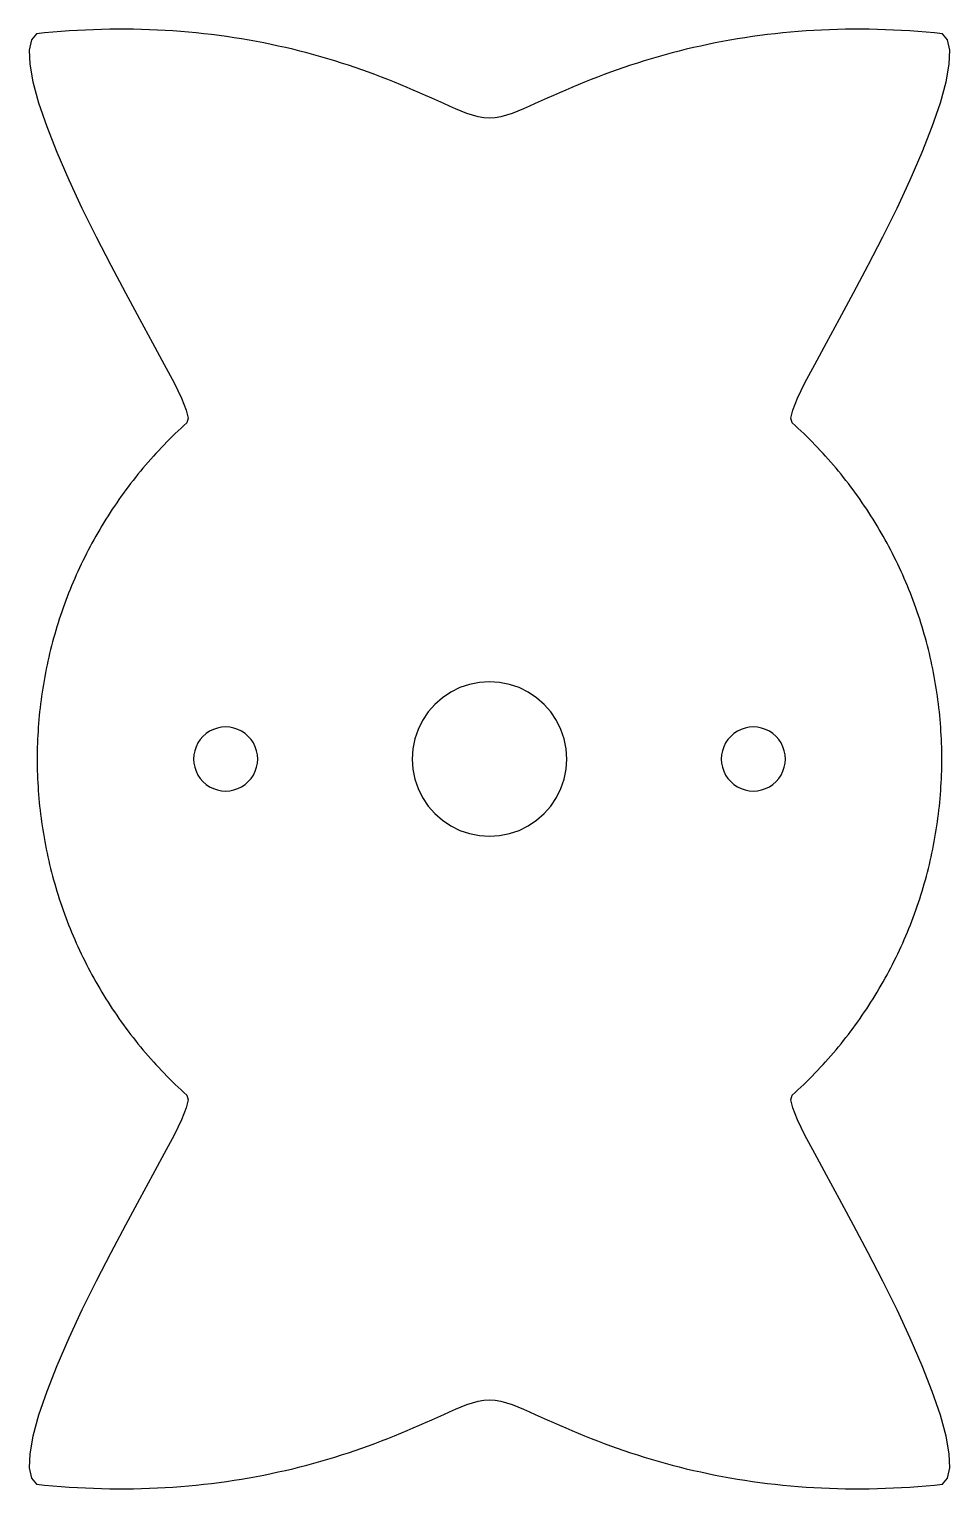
# Model space of a CAD drawing. Header units: metres. Extents: x -24.4 to 24.4, y -38.7 to 38.7.
import ezdxf

# ---------------------------------------------------------------- set-up
doc = ezdxf.new("R2010")
doc.units = ezdxf.units.M

msp = doc.modelspace()

# ---------------------------------------------------------------- linework, layer by layer
at = {"layer": 'CUT'}
for points in [[(24, 0), (23.999, 0.209), (23.996, 0.419), (23.992, 0.628), (23.985, 0.838), (23.977, 1.047), (23.967, 1.256), (23.955, 1.465), (23.942, 1.674), (23.926, 1.883), (23.909, 2.092), (23.89, 2.3), (23.869, 2.509), (23.846, 2.717), (23.821, 2.925), (23.795, 3.133), (23.766, 3.34), (23.736, 3.547), (23.705, 3.754), (23.671, 3.961), (23.635, 4.168), (23.598, 4.374), (23.559, 4.579), (23.518, 4.785), (23.476, 4.99), (23.431, 5.195), (23.385, 5.399), (23.337, 5.603), (23.287, 5.806), (23.236, 6.009), (23.182, 6.212), (23.127, 6.414), (23.07, 6.615), (23.012, 6.816), (22.951, 7.017), (22.889, 7.217), (22.825, 7.416), (22.76, 7.615), (22.692, 7.814), (22.623, 8.011), (22.553, 8.208), (22.48, 8.405), (22.406, 8.601), (22.33, 8.796), (22.252, 8.991), (22.173, 9.184), (22.092, 9.378), (22.009, 9.57), (21.925, 9.762), (21.839, 9.953), (21.751, 10.143), (21.662, 10.332), (21.571, 10.521), (21.478, 10.709), (21.384, 10.896), (21.288, 11.082), (21.191, 11.267), (21.092, 11.452), (20.991, 11.635), (20.889, 11.818), (20.785, 12), (20.679, 12.181), (20.572, 12.361), (20.463, 12.54), (20.353, 12.718), (20.241, 12.895), (20.128, 13.071), (20.013, 13.246), (19.897, 13.421), (19.779, 13.594), (19.66, 13.766), (19.539, 13.937), (19.416, 14.107), (19.293, 14.276), (19.167, 14.444), (19.04, 14.61), (18.912, 14.776), (18.783, 14.94), (18.652, 15.104), (18.519, 15.266), (18.385, 15.427), (18.25, 15.587), (18.113, 15.745), (17.975, 15.903), (17.835, 16.059), (17.695, 16.214), (17.552, 16.368), (17.409, 16.521), (17.264, 16.672), (17.118, 16.822), (16.971, 16.971), (16.822, 17.118), (16.672, 17.264), (16.521, 17.409), (16.368, 17.552), (16.214, 17.695), (16.059, 17.835), (15.99, 18.073), (16.088, 18.508), (16.343, 19.135), (16.738, 19.948), (17.256, 20.933), (17.875, 22.074), (18.571, 23.347), (19.32, 24.729), (20.096, 26.19), (20.872, 27.699), (21.624, 29.223), (22.326, 30.729), (22.956, 32.184), (23.494, 33.553), (23.923, 34.808), (24.227, 35.918), (24.396, 36.858), (24.423, 37.607), (24.304, 38.149), (24.04, 38.471), (23.603, 38.517), (23.167, 38.557), (22.733, 38.593), (22.3, 38.624), (21.867, 38.651), (21.437, 38.673), (21.007, 38.69), (20.579, 38.703), (20.152, 38.712), (19.727, 38.716), (19.303, 38.715), (18.88, 38.711), (18.46, 38.701), (18.04, 38.688), (17.623, 38.67), (17.207, 38.648), (16.793, 38.621), (16.381, 38.591), (15.97, 38.556), (15.562, 38.517), (15.155, 38.474), (14.751, 38.427), (14.348, 38.375), (13.947, 38.32), (13.549, 38.261), (13.152, 38.197), (12.758, 38.13), (12.366, 38.059), (11.976, 37.984), (11.589, 37.906), (11.204, 37.823), (10.821, 37.737), (10.441, 37.648), (10.063, 37.554), (9.687, 37.457), (9.314, 37.357), (8.944, 37.253), (8.576, 37.146), (8.211, 37.036), (7.848, 36.922), (7.488, 36.805), (7.131, 36.685), (6.776, 36.562), (6.425, 36.436), (6.076, 36.307), (5.73, 36.176), (5.386, 36.042), (5.046, 35.905), (4.709, 35.767), (4.374, 35.627), (4.043, 35.485), (3.715, 35.341), (3.389, 35.197), (3.067, 35.053), (2.747, 34.909), (2.431, 34.766), (2.118, 34.627), (1.808, 34.492), (1.5, 34.365), (1.196, 34.249), (0.894, 34.148), (0.595, 34.069), (0.297, 34.018), (0, 34), (-0.297, 34.018), (-0.595, 34.069), (-0.894, 34.148), (-1.196, 34.249), (-1.5, 34.365), (-1.808, 34.492), (-2.118, 34.627), (-2.431, 34.766), (-2.747, 34.909), (-3.067, 35.053), (-3.389, 35.197), (-3.715, 35.341), (-4.043, 35.485), (-4.374, 35.627), (-4.709, 35.767), (-5.046, 35.905), (-5.386, 36.042), (-5.73, 36.176), (-6.076, 36.307), (-6.425, 36.436), (-6.776, 36.562), (-7.131, 36.685), (-7.488, 36.805), (-7.848, 36.922), (-8.211, 37.036), (-8.576, 37.146), (-8.944, 37.253), (-9.314, 37.357), (-9.687, 37.457), (-10.063, 37.554), (-10.441, 37.648), (-10.821, 37.737), (-11.204, 37.823), (-11.589, 37.906), (-11.976, 37.984), (-12.366, 38.059), (-12.758, 38.13), (-13.152, 38.197), (-13.549, 38.261), (-13.947, 38.32), (-14.348, 38.375), (-14.751, 38.427), (-15.155, 38.474), (-15.562, 38.517), (-15.97, 38.556), (-16.381, 38.591), (-16.793, 38.621), (-17.207, 38.648), (-17.623, 38.67), (-18.04, 38.688), (-18.46, 38.701), (-18.88, 38.711), (-19.303, 38.715), (-19.727, 38.716), (-20.152, 38.712), (-20.579, 38.703), (-21.007, 38.69), (-21.437, 38.673), (-21.867, 38.651), (-22.3, 38.624), (-22.733, 38.593), (-23.167, 38.557), (-23.603, 38.517), (-24.04, 38.471), (-24.304, 38.149), (-24.423, 37.607), (-24.396, 36.858), (-24.227, 35.918), (-23.923, 34.808), (-23.494, 33.553), (-22.956, 32.184), (-22.326, 30.729), (-21.624, 29.223), (-20.872, 27.699), (-20.096, 26.19), (-19.32, 24.729), (-18.571, 23.347), (-17.875, 22.074), (-17.256, 20.933), (-16.738, 19.948), (-16.343, 19.135), (-16.088, 18.508), (-15.99, 18.073), (-16.059, 17.835), (-16.214, 17.695), (-16.368, 17.552), (-16.521, 17.409), (-16.672, 17.264), (-16.822, 17.118), (-16.971, 16.971), (-17.118, 16.822), (-17.264, 16.672), (-17.409, 16.521), (-17.552, 16.368), (-17.695, 16.214), (-17.835, 16.059), (-17.975, 15.903), (-18.113, 15.745), (-18.25, 15.587), (-18.385, 15.427), (-18.519, 15.266), (-18.652, 15.104), (-18.783, 14.94), (-18.912, 14.776), (-19.04, 14.61), (-19.167, 14.444), (-19.293, 14.276), (-19.416, 14.107), (-19.539, 13.937), (-19.66, 13.766), (-19.779, 13.594), (-19.897, 13.421), (-20.013, 13.246), (-20.128, 13.071), (-20.241, 12.895), (-20.353, 12.718), (-20.463, 12.54), (-20.572, 12.361), (-20.679, 12.181), (-20.785, 12), (-20.889, 11.818), (-20.991, 11.635), (-21.092, 11.452), (-21.191, 11.267), (-21.288, 11.082), (-21.384, 10.896), (-21.478, 10.709), (-21.571, 10.521), (-21.662, 10.332), (-21.751, 10.143), (-21.839, 9.953), (-21.925, 9.762), (-22.009, 9.57), (-22.092, 9.378), (-22.173, 9.184), (-22.252, 8.991), (-22.33, 8.796), (-22.406, 8.601), (-22.48, 8.405), (-22.553, 8.208), (-22.623, 8.011), (-22.692, 7.814), (-22.76, 7.615), (-22.825, 7.416), (-22.889, 7.217), (-22.951, 7.017), (-23.012, 6.816), (-23.07, 6.615), (-23.127, 6.414), (-23.182, 6.212), (-23.236, 6.009), (-23.287, 5.806), (-23.337, 5.603), (-23.385, 5.399), (-23.431, 5.195), (-23.476, 4.99), (-23.518, 4.785), (-23.559, 4.579), (-23.598, 4.374), (-23.635, 4.168), (-23.671, 3.961), (-23.705, 3.754), (-23.736, 3.547), (-23.766, 3.34), (-23.795, 3.133), (-23.821, 2.925), (-23.846, 2.717), (-23.869, 2.509), (-23.89, 2.3), (-23.909, 2.092), (-23.926, 1.883), (-23.942, 1.674), (-23.955, 1.465), (-23.967, 1.256), (-23.977, 1.047), (-23.985, 0.838), (-23.992, 0.628), (-23.996, 0.419), (-23.999, 0.209), (-24, 0), (-23.999, -0.209), (-23.996, -0.419), (-23.992, -0.628), (-23.985, -0.838), (-23.977, -1.047), (-23.967, -1.256), (-23.955, -1.465), (-23.942, -1.674), (-23.926, -1.883), (-23.909, -2.092), (-23.89, -2.3), (-23.869, -2.509), (-23.846, -2.717), (-23.821, -2.925), (-23.795, -3.133), (-23.766, -3.34), (-23.736, -3.547), (-23.705, -3.754), (-23.671, -3.961), (-23.635, -4.168), (-23.598, -4.374), (-23.559, -4.579), (-23.518, -4.785), (-23.476, -4.99), (-23.431, -5.195), (-23.385, -5.399), (-23.337, -5.603), (-23.287, -5.806), (-23.236, -6.009), (-23.182, -6.212), (-23.127, -6.414), (-23.07, -6.615), (-23.012, -6.816), (-22.951, -7.017), (-22.889, -7.217), (-22.825, -7.416), (-22.76, -7.615), (-22.692, -7.814), (-22.623, -8.011), (-22.553, -8.208), (-22.48, -8.405), (-22.406, -8.601), (-22.33, -8.796), (-22.252, -8.991), (-22.173, -9.184), (-22.092, -9.378), (-22.009, -9.57), (-21.925, -9.762), (-21.839, -9.953), (-21.751, -10.143), (-21.662, -10.332), (-21.571, -10.521), (-21.478, -10.709), (-21.384, -10.896), (-21.288, -11.082), (-21.191, -11.267), (-21.092, -11.452), (-20.991, -11.635), (-20.889, -11.818), (-20.785, -12), (-20.679, -12.181), (-20.572, -12.361), (-20.463, -12.54), (-20.353, -12.718), (-20.241, -12.895), (-20.128, -13.071), (-20.013, -13.246), (-19.897, -13.421), (-19.779, -13.594), (-19.66, -13.766), (-19.539, -13.937), (-19.416, -14.107), (-19.293, -14.276), (-19.167, -14.444), (-19.04, -14.61), (-18.912, -14.776), (-18.783, -14.94), (-18.652, -15.104), (-18.519, -15.266), (-18.385, -15.427), (-18.25, -15.587), (-18.113, -15.745), (-17.975, -15.903), (-17.835, -16.059), (-17.695, -16.214), (-17.552, -16.368), (-17.409, -16.521), (-17.264, -16.672), (-17.118, -16.822), (-16.971, -16.971), (-16.822, -17.118), (-16.672, -17.264), (-16.521, -17.409), (-16.368, -17.552), (-16.214, -17.695), (-16.059, -17.835), (-15.99, -18.073), (-16.088, -18.508), (-16.343, -19.135), (-16.738, -19.948), (-17.256, -20.933), (-17.875, -22.074), (-18.571, -23.347), (-19.32, -24.729), (-20.096, -26.19), (-20.872, -27.699), (-21.624, -29.223), (-22.326, -30.729), (-22.956, -32.184), (-23.494, -33.553), (-23.923, -34.808), (-24.227, -35.918), (-24.396, -36.858), (-24.423, -37.607), (-24.304, -38.149), (-24.04, -38.471), (-23.603, -38.517), (-23.167, -38.557), (-22.733, -38.593), (-22.3, -38.624), (-21.867, -38.651), (-21.437, -38.673), (-21.007, -38.69), (-20.579, -38.703), (-20.152, -38.712), (-19.727, -38.716), (-19.303, -38.715), (-18.88, -38.711), (-18.46, -38.701), (-18.04, -38.688), (-17.623, -38.67), (-17.207, -38.648), (-16.793, -38.621), (-16.381, -38.591), (-15.97, -38.556), (-15.562, -38.517), (-15.155, -38.474), (-14.751, -38.427), (-14.348, -38.375), (-13.947, -38.32), (-13.549, -38.261), (-13.152, -38.197), (-12.758, -38.13), (-12.366, -38.059), (-11.976, -37.984), (-11.589, -37.906), (-11.204, -37.823), (-10.821, -37.737), (-10.441, -37.648), (-10.063, -37.554), (-9.687, -37.457), (-9.314, -37.357), (-8.944, -37.253), (-8.576, -37.146), (-8.211, -37.036), (-7.848, -36.922), (-7.488, -36.805), (-7.131, -36.685), (-6.776, -36.562), (-6.425, -36.436), (-6.076, -36.307), (-5.73, -36.176), (-5.386, -36.042), (-5.046, -35.905), (-4.709, -35.767), (-4.374, -35.627), (-4.043, -35.485), (-3.715, -35.341), (-3.389, -35.197), (-3.067, -35.053), (-2.747, -34.909), (-2.431, -34.766), (-2.118, -34.627), (-1.808, -34.492), (-1.5, -34.365), (-1.196, -34.249), (-0.894, -34.148), (-0.595, -34.069), (-0.297, -34.018), (0, -34), (0.297, -34.018), (0.595, -34.069), (0.894, -34.148), (1.196, -34.249), (1.5, -34.365), (1.808, -34.492), (2.118, -34.627), (2.431, -34.766), (2.747, -34.909), (3.067, -35.053), (3.389, -35.197), (3.715, -35.341), (4.043, -35.485), (4.374, -35.627), (4.709, -35.767), (5.046, -35.905), (5.386, -36.042), (5.73, -36.176), (6.076, -36.307), (6.425, -36.436), (6.776, -36.562), (7.131, -36.685), (7.488, -36.805), (7.848, -36.922), (8.211, -37.036), (8.576, -37.146), (8.944, -37.253), (9.314, -37.357), (9.687, -37.457), (10.063, -37.554), (10.441, -37.648), (10.821, -37.737), (11.204, -37.823), (11.589, -37.906), (11.976, -37.984), (12.366, -38.059), (12.758, -38.13), (13.152, -38.197), (13.549, -38.261), (13.947, -38.32), (14.348, -38.375), (14.751, -38.427), (15.155, -38.474), (15.562, -38.517), (15.97, -38.556), (16.381, -38.591), (16.793, -38.621), (17.207, -38.648), (17.623, -38.67), (18.04, -38.688), (18.46, -38.701), (18.88, -38.711), (19.303, -38.715), (19.727, -38.716), (20.152, -38.712), (20.579, -38.703), (21.007, -38.69), (21.437, -38.673), (21.867, -38.651), (22.3, -38.624), (22.733, -38.593), (23.167, -38.557), (23.603, -38.517), (24.04, -38.471), (24.304, -38.149), (24.423, -37.607), (24.396, -36.858), (24.227, -35.918), (23.923, -34.808), (23.494, -33.553), (22.956, -32.184), (22.326, -30.729), (21.624, -29.223), (20.872, -27.699), (20.096, -26.19), (19.32, -24.729), (18.571, -23.347), (17.875, -22.074), (17.256, -20.933), (16.738, -19.948), (16.343, -19.135), (16.088, -18.508), (15.99, -18.073), (16.059, -17.835), (16.214, -17.695), (16.368, -17.552), (16.521, -17.409), (16.672, -17.264), (16.822, -17.118), (16.971, -16.971), (17.118, -16.822), (17.264, -16.672), (17.409, -16.521), (17.552, -16.368), (17.695, -16.214), (17.835, -16.059), (17.975, -15.903), (18.113, -15.745), (18.25, -15.587), (18.385, -15.427), (18.519, -15.266), (18.652, -15.104), (18.783, -14.94), (18.912, -14.776), (19.04, -14.61), (19.167, -14.444), (19.293, -14.276), (19.416, -14.107), (19.539, -13.937), (19.66, -13.766), (19.779, -13.594), (19.897, -13.421), (20.013, -13.246), (20.128, -13.071), (20.241, -12.895), (20.353, -12.718), (20.463, -12.54), (20.572, -12.361), (20.679, -12.181), (20.785, -12), (20.889, -11.818), (20.991, -11.635), (21.092, -11.452), (21.191, -11.267), (21.288, -11.082), (21.384, -10.896), (21.478, -10.709), (21.571, -10.521), (21.662, -10.332), (21.751, -10.143), (21.839, -9.953), (21.925, -9.762), (22.009, -9.57), (22.092, -9.378), (22.173, -9.184), (22.252, -8.991), (22.33, -8.796), (22.406, -8.601), (22.48, -8.405), (22.553, -8.208), (22.623, -8.011), (22.692, -7.814), (22.76, -7.615), (22.825, -7.416), (22.889, -7.217), (22.951, -7.017), (23.012, -6.816), (23.07, -6.615), (23.127, -6.414), (23.182, -6.212), (23.236, -6.009), (23.287, -5.806), (23.337, -5.603), (23.385, -5.399), (23.431, -5.195), (23.476, -4.99), (23.518, -4.785), (23.559, -4.579), (23.598, -4.374), (23.635, -4.168), (23.671, -3.961), (23.705, -3.754), (23.736, -3.547), (23.766, -3.34), (23.795, -3.133), (23.821, -2.925), (23.846, -2.717), (23.869, -2.509), (23.89, -2.3), (23.909, -2.092), (23.926, -1.883), (23.942, -1.674), (23.955, -1.465), (23.967, -1.256), (23.977, -1.047), (23.985, -0.838), (23.992, -0.628), (23.996, -0.419), (23.999, -0.209)], [(4.1, 0), (4.065, 0.535), (3.96, 1.061), (3.788, 1.569), (3.551, 2.05), (3.253, 2.496), (2.899, 2.899), (2.496, 3.253), (2.05, 3.551), (1.569, 3.788), (1.061, 3.96), (0.535, 4.065), (0, 4.1), (-0.535, 4.065), (-1.061, 3.96), (-1.569, 3.788), (-2.05, 3.551), (-2.496, 3.253), (-2.899, 2.899), (-3.253, 2.496), (-3.551, 2.05), (-3.788, 1.569), (-3.96, 1.061), (-4.065, 0.535), (-4.1, 0), (-4.065, -0.535), (-3.96, -1.061), (-3.788, -1.569), (-3.551, -2.05), (-3.253, -2.496), (-2.899, -2.899), (-2.496, -3.253), (-2.05, -3.551), (-1.569, -3.788), (-1.061, -3.96), (-0.535, -4.065), (0, -4.1), (0.535, -4.065), (1.061, -3.96), (1.569, -3.788), (2.05, -3.551), (2.496, -3.253), (2.899, -2.899), (3.253, -2.496), (3.551, -2.05), (3.788, -1.569), (3.96, -1.061), (4.065, -0.535)], [(-12.3, 0), (-12.315, 0.222), (-12.358, 0.44), (-12.429, 0.651), (-12.528, 0.85), (-12.651, 1.035), (-12.798, 1.202), (-12.965, 1.349), (-13.15, 1.472), (-13.349, 1.571), (-13.56, 1.642), (-13.778, 1.685), (-14, 1.7), (-14.222, 1.685), (-14.44, 1.642), (-14.651, 1.571), (-14.85, 1.472), (-15.035, 1.349), (-15.202, 1.202), (-15.349, 1.035), (-15.472, 0.85), (-15.571, 0.651), (-15.642, 0.44), (-15.685, 0.222), (-15.7, 0), (-15.685, -0.222), (-15.642, -0.44), (-15.571, -0.651), (-15.472, -0.85), (-15.349, -1.035), (-15.202, -1.202), (-15.035, -1.349), (-14.85, -1.472), (-14.651, -1.571), (-14.44, -1.642), (-14.222, -1.685), (-14, -1.7), (-13.778, -1.685), (-13.56, -1.642), (-13.349, -1.571), (-13.15, -1.472), (-12.965, -1.349), (-12.798, -1.202), (-12.651, -1.035), (-12.528, -0.85), (-12.429, -0.651), (-12.358, -0.44), (-12.315, -0.222)], [(15.7, 0), (15.685, 0.222), (15.642, 0.44), (15.571, 0.651), (15.472, 0.85), (15.349, 1.035), (15.202, 1.202), (15.035, 1.349), (14.85, 1.472), (14.651, 1.571), (14.44, 1.642), (14.222, 1.685), (14, 1.7), (13.778, 1.685), (13.56, 1.642), (13.349, 1.571), (13.15, 1.472), (12.965, 1.349), (12.798, 1.202), (12.651, 1.035), (12.528, 0.85), (12.429, 0.651), (12.358, 0.44), (12.315, 0.222), (12.3, 0), (12.315, -0.222), (12.358, -0.44), (12.429, -0.651), (12.528, -0.85), (12.651, -1.035), (12.798, -1.202), (12.965, -1.349), (13.15, -1.472), (13.349, -1.571), (13.56, -1.642), (13.778, -1.685), (14, -1.7), (14.222, -1.685), (14.44, -1.642), (14.651, -1.571), (14.85, -1.472), (15.035, -1.349), (15.202, -1.202), (15.349, -1.035), (15.472, -0.85), (15.571, -0.651), (15.642, -0.44), (15.685, -0.222)]]:
    msp.add_lwpolyline(points, close=True, dxfattribs=at)

doc.saveas('drawing.dxf')
